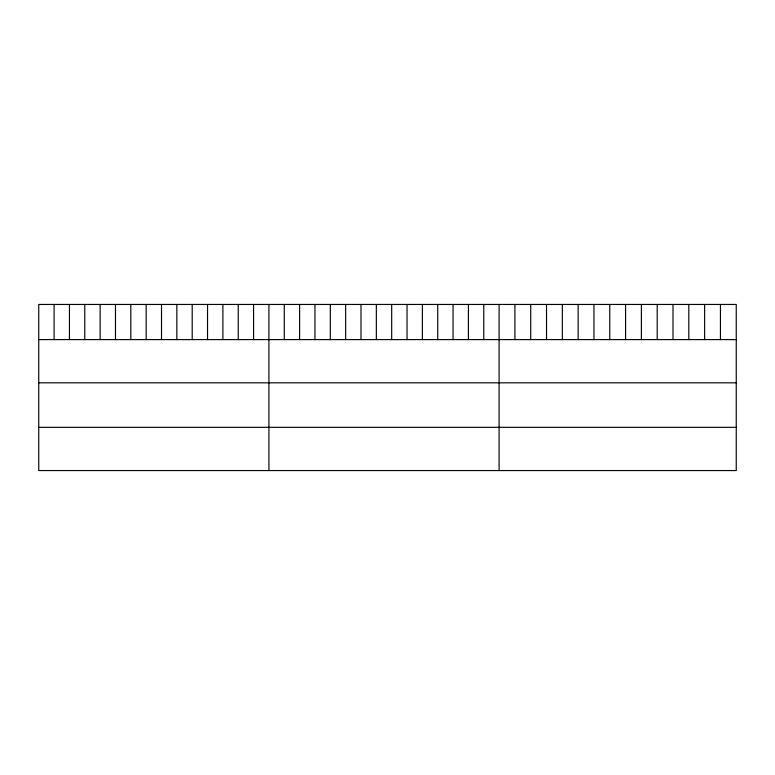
<?xml version="1.0" encoding="UTF-8"?>
<svg xmlns="http://www.w3.org/2000/svg" width="775" height="775" viewBox="0 0 775 775"><rect width="100%" height="100%" fill="white"/><g stroke="black" fill="none" stroke-linecap="round" stroke-linejoin="round"><path stroke-width="1.16" d="M736.25 339.605L736.25 470.551L38.75 470.551L38.75 304.449L736.25 304.449L736.25 339.605L38.75 339.605M38.75 382.821L736.25 382.821M38.75 427.335L736.25 427.335M720.44 304.449L720.44 339.605M704.63 304.449L704.63 339.605M688.82 304.449L688.82 339.605M673.01 304.449L673.01 339.605M657.2 304.449L657.2 339.605M641.39 304.449L641.39 339.605M625.58 304.449L625.58 339.605M609.77 304.449L609.77 339.605M593.96 304.449L593.96 339.605M578.15 304.449L578.15 339.605M562.34 304.449L562.34 339.605M546.53 304.449L546.53 339.605M530.72 304.449L530.72 339.605M514.91 304.449L514.91 339.605M499.1 304.449L499.1 470.551M483.755 304.449L483.755 339.605M468.41 304.449L468.41 339.605M453.065 304.449L453.065 339.605M437.72 304.449L437.72 339.605M422.375 304.449L422.375 339.605M407.03 304.449L407.03 339.605M391.685 304.449L391.685 339.605M376.34 304.449L376.34 339.605M360.995 304.449L360.995 339.605M345.65 304.449L345.65 339.605M330.305 304.449L330.305 339.605M314.96 304.449L314.96 339.605M299.615 304.449L299.615 339.605M284.27 304.449L284.27 339.605M268.925 304.449L268.925 470.551M253.58 304.449L253.58 339.605M238.235 304.449L238.235 339.605M222.89 304.449L222.89 339.605M207.545 304.449L207.545 339.605M192.2 304.449L192.2 339.605M176.855 304.449L176.855 339.605M161.51 304.449L161.51 339.605M146.165 304.449L146.165 339.605M130.82 304.449L130.82 339.605M115.475 304.449L115.475 339.605M100.13 304.449L100.13 339.605M84.785 304.449L84.785 339.605M69.44 304.449L69.44 339.605M54.095 304.449L54.095 339.605"/></g></svg>
